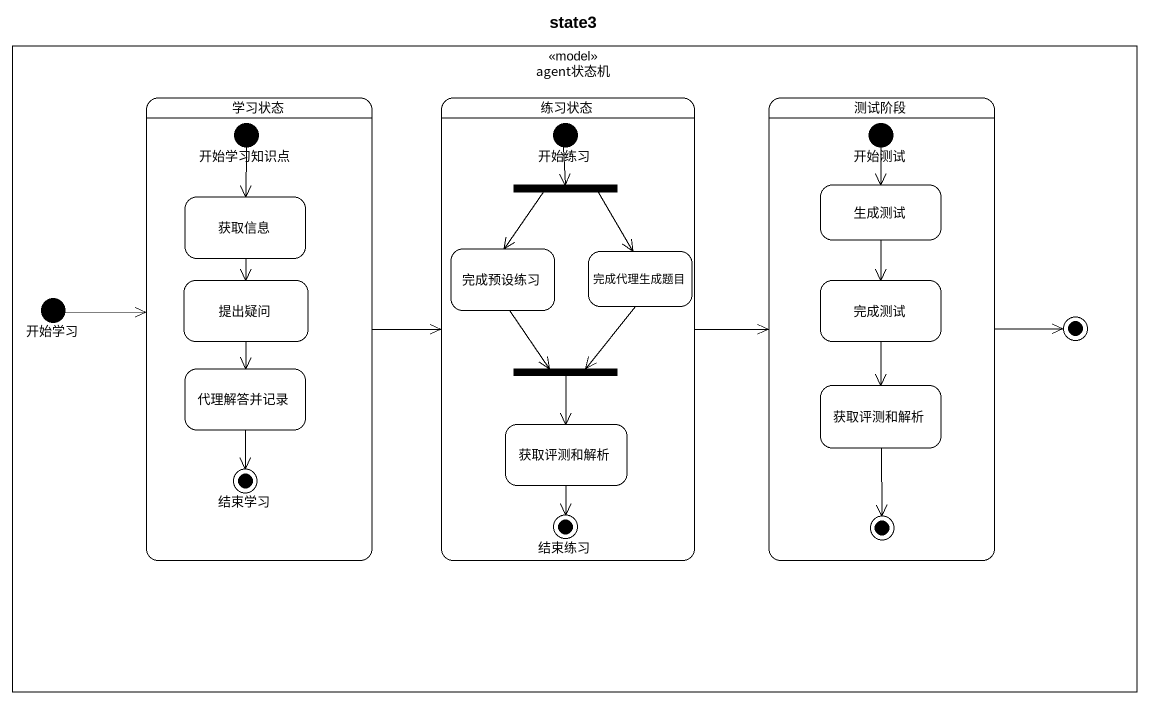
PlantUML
@startuml
title state3
hide empty description
state agent状态机 <<model>> {
  state 学习状态 {
    state 开始学习知识点 <<start>>
    state 获取信息
    state 提出疑问
    state 代理解答并记录
    state 结束学习 <<end>>
  }
  state 练习状态 {
    state 开始练习 <<start>>
    state fork1 <<fork>>
    state 完成预设练习
    state 完成代理生成题目
    state fork2 <<join>>
    state "获取评测和解析" as 获取评测和解析_2
    state 结束练习 <<end>>
  }
  state 测试阶段 {
    state 开始测试 <<start>>
    state 生成测试
    state 完成测试
    state 获取评测和解析
    获取评测和解析 --> [*]
  }
  state 开始学习 <<start>>
  测试阶段 -right-> [*]
}
学习状态 -right-> 练习状态
练习状态 -right-> 测试阶段
开始学习知识点 --> 获取信息
开始练习 --> fork1
开始测试 --> 生成测试
获取信息 --> 提出疑问
fork1 --> 完成预设练习
fork1 --> 完成代理生成题目
生成测试 --> 完成测试
完成预设练习 --> fork2
完成代理生成题目 --> fork2
开始学习 -right-> 学习状态
提出疑问 --> 代理解答并记录
完成测试 --> 获取评测和解析
代理解答并记录 --> 结束学习
fork2 --> 获取评测和解析_2
获取评测和解析_2 --> 结束练习
@enduml
